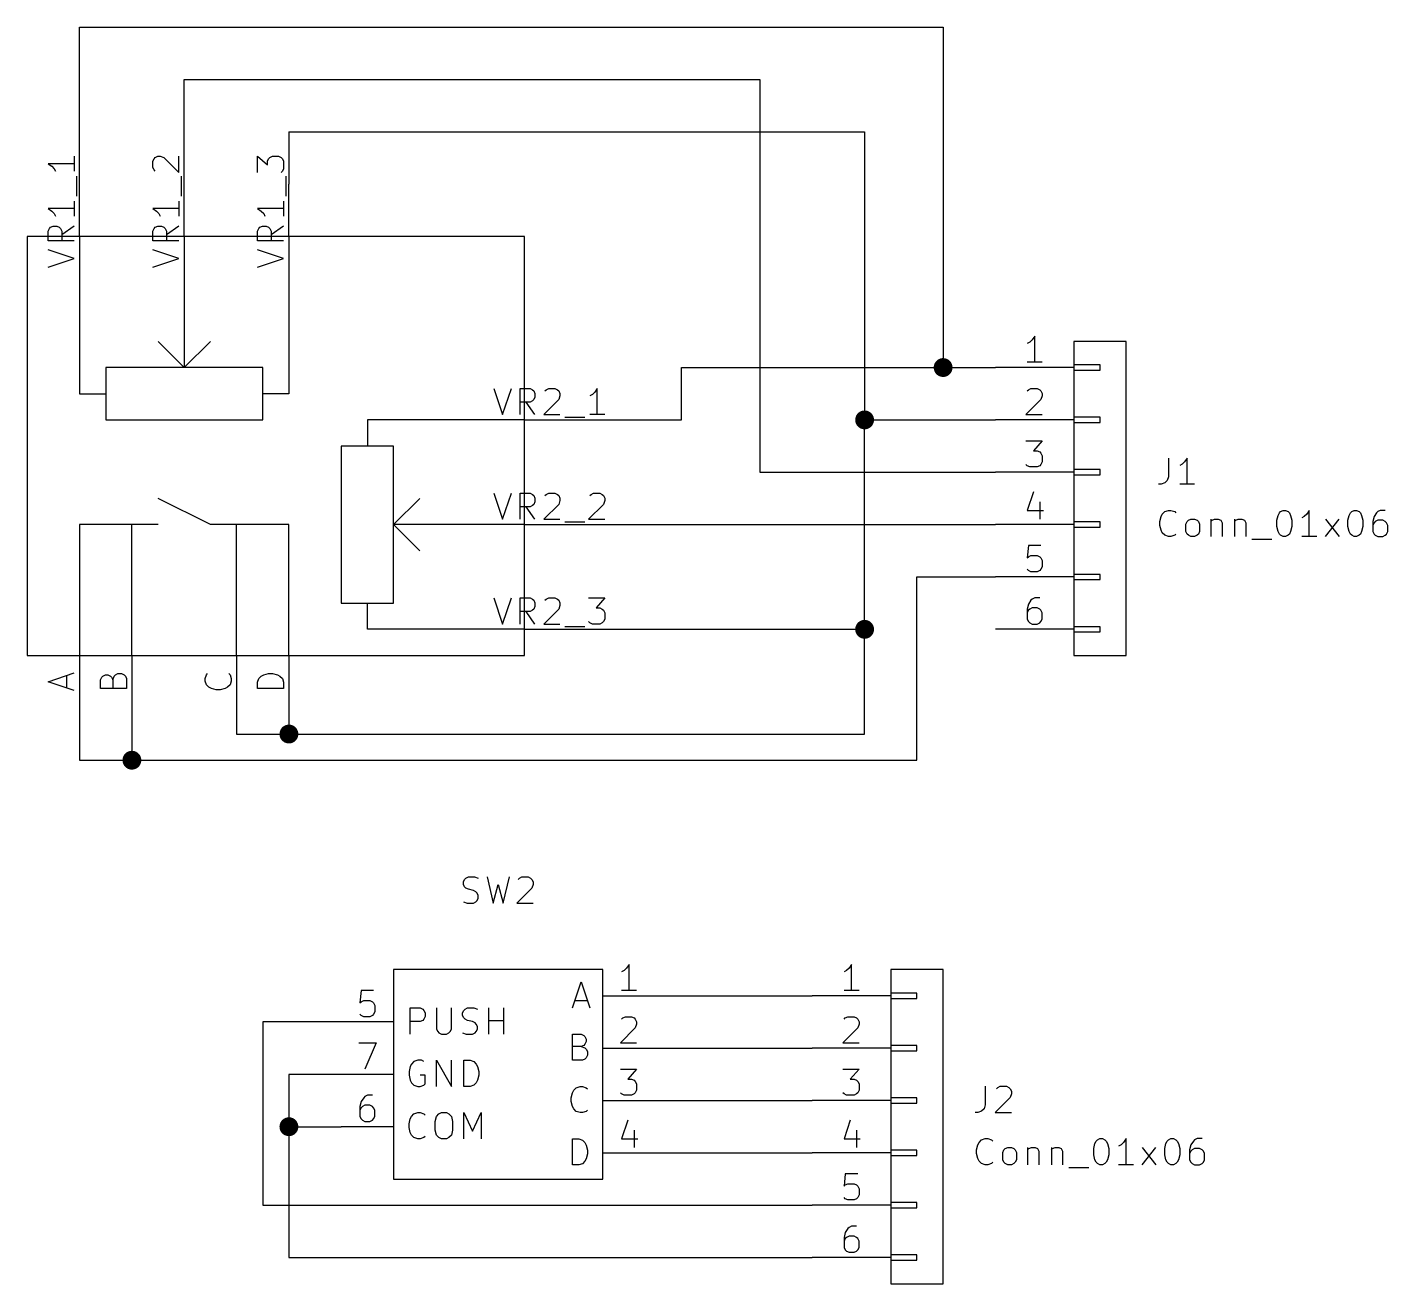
# Model space of a CAD drawing. Extents: x 2.13 to 7.05, y -4.22 to -1.47.
# Drawn here: x 4.45 to 7.05, y -4.1 to -1.7 of the extents above; entities that cross this region are included whole.
import ezdxf

# ---------------------------------------------------------------- set-up
doc = ezdxf.new("R2010")
doc.units = 0
doc.header["$MEASUREMENT"] = 0
doc.layers.add('BLACK', color=7, linetype='CONTINUOUS')

msp = doc.modelspace()

# ---------------------------------------------------------------- linework, layer by layer
at = {"layer": 'BLACK', "linetype": 'CONTINUOUS'}
for p, q in [((4.55, -2), (4.55, -1.7)), ((4.55, -1.7), (6.2, -1.7)), ((6.2, -1.7), (6.2, -2.35)), ((4.75, -2), (4.75, -1.8)), ((4.75, -1.8), (5.85, -1.8)), ((5.85, -1.8), (5.85, -2.55)), ((4.95, -1.9), (4.95, -2)), ((4.95, -1.9), (6.05, -1.9)), ((6.05, -1.9), (6.05, -2.45)), ((4.5399, -1.9464), (4.5399, -1.975)), ((4.6923, -1.9512), (4.6946, -1.9488)), ((4.6946, -1.9488), (4.6994, -1.9464)), ((4.6994, -1.9464), (4.7042, -1.9464)), ((4.7042, -1.9464), (4.7113, -1.9488)), ((4.7113, -1.9488), (4.7399, -1.9774)), ((4.7399, -1.9774), (4.7399, -1.9464)), ((4.8899, -1.9774), (4.8899, -1.9464)), ((4.8899, -1.9464), (4.9089, -1.9631)), ((4.9113, -1.9512), (4.9137, -1.9488)), ((4.9137, -1.9488), (4.9184, -1.9464)), ((4.9184, -1.9464), (4.9304, -1.9464)), ((4.9304, -1.9464), (4.9351, -1.9488)), ((4.9351, -1.9488), (4.9375, -1.9512)), ((4.5399, -1.9607), (4.4899, -1.9607)), ((4.4899, -1.9607), (4.497, -1.9655)), ((4.497, -1.9655), (4.5018, -1.9702)), ((4.5018, -1.9702), (4.5042, -1.975)), ((4.6899, -1.9559), (4.6923, -1.9512)), ((4.6899, -1.9679), (4.6899, -1.9559)), ((4.6923, -1.9726), (4.6899, -1.9679)), ((4.6946, -1.975), (4.6923, -1.9726)), ((4.9089, -1.9559), (4.9113, -1.9512)), ((4.9089, -1.9631), (4.9089, -1.9559)), ((4.9375, -1.975), (4.9351, -1.9774)), ((4.9375, -1.9512), (4.9399, -1.9559)), ((4.9399, -1.9702), (4.9375, -1.975)), ((4.9399, -1.9559), (4.9399, -1.9702)), ((4.5446, -2.0226), (4.5446, -1.9845)), ((4.55, -2.1), (4.55, -2)), ((4.7446, -2.0226), (4.7446, -1.9845)), ((4.75, -2.1), (4.75, -2)), ((4.9446, -2.0226), (4.9446, -1.9845)), ((4.95, -2.1), (4.95, -2)), ((4.5399, -2.0464), (4.4899, -2.0464)), ((4.4899, -2.0464), (4.497, -2.0512)), ((4.497, -2.0512), (4.5018, -2.0559)), ((4.5399, -2.0321), (4.5399, -2.0607)), ((4.7399, -2.0464), (4.6899, -2.0464)), ((4.6899, -2.0464), (4.697, -2.0512)), ((4.697, -2.0512), (4.7018, -2.0559)), ((4.7399, -2.0321), (4.7399, -2.0607)), ((4.9399, -2.0464), (4.8899, -2.0464)), ((4.8899, -2.0464), (4.897, -2.0512)), ((4.897, -2.0512), (4.9018, -2.0559)), ((4.9399, -2.0321), (4.9399, -2.0607)), ((4.5018, -2.0559), (4.5042, -2.0607)), ((4.7018, -2.0559), (4.7042, -2.0607)), ((4.9018, -2.0559), (4.9042, -2.0607)), ((4.45, -2.1), (4.45, -2.9)), ((5.4, -2.1), (4.45, -2.1)), ((4.4899, -2.0893), (4.4923, -2.0845)), ((4.4899, -2.1083), (4.4899, -2.0893)), ((4.4923, -2.0845), (4.4946, -2.0821)), ((4.4946, -2.0821), (4.4994, -2.0798)), ((4.4994, -2.0798), (4.5065, -2.0798)), ((4.5065, -2.0798), (4.5113, -2.0821)), ((4.5113, -2.0821), (4.5137, -2.0845)), ((4.5137, -2.0845), (4.5161, -2.0893)), ((4.5399, -2.0798), (4.5161, -2.0964)), ((4.5161, -2.0893), (4.5161, -2.1083)), ((4.55, -2.1), (4.55, -2.4)), ((4.6899, -2.0893), (4.6923, -2.0845)), ((4.6899, -2.1083), (4.6899, -2.0893)), ((4.6923, -2.0845), (4.6946, -2.0821)), ((4.6946, -2.0821), (4.6994, -2.0798)), ((4.6994, -2.0798), (4.7065, -2.0798)), ((4.7065, -2.0798), (4.7113, -2.0821)), ((4.7113, -2.0821), (4.7137, -2.0845)), ((4.7137, -2.0845), (4.7161, -2.0893)), ((4.7399, -2.0798), (4.7161, -2.0964)), ((4.7161, -2.0893), (4.7161, -2.1083)), ((4.75, -2.1), (4.75, -2.35)), ((4.8899, -2.0893), (4.8923, -2.0845)), ((4.8899, -2.1083), (4.8899, -2.0893)), ((4.8923, -2.0845), (4.8946, -2.0821)), ((4.8946, -2.0821), (4.8994, -2.0798)), ((4.8994, -2.0798), (4.9065, -2.0798)), ((4.9065, -2.0798), (4.9113, -2.0821)), ((4.9113, -2.0821), (4.9137, -2.0845)), ((4.9137, -2.0845), (4.9161, -2.0893)), ((4.9399, -2.0798), (4.9161, -2.0964)), ((4.9161, -2.0893), (4.9161, -2.1083)), ((4.95, -2.1), (4.95, -2.4)), ((5.4, -2.9), (5.4, -2.1)), ((4.5399, -2.1083), (4.4899, -2.1083)), ((4.5399, -2.1417), (4.4899, -2.125)), ((4.7399, -2.1083), (4.6899, -2.1083)), ((4.7399, -2.1417), (4.6899, -2.125)), ((4.9399, -2.1083), (4.8899, -2.1083)), ((4.9399, -2.1417), (4.8899, -2.125)), ((4.4899, -2.1583), (4.5399, -2.1417)), ((4.6899, -2.1583), (4.7399, -2.1417)), ((4.8899, -2.1583), (4.9399, -2.1417)), ((4.75, -2.35), (4.7, -2.3)), ((4.75, -2.35), (4.8, -2.3)), ((6.3655, -2.3018), (6.3607, -2.3042)), ((6.3702, -2.297), (6.3655, -2.3018)), ((6.375, -2.2899), (6.3702, -2.297)), ((6.375, -2.3399), (6.375, -2.2899)), ((6.45, -2.3), (6.45, -2.9)), ((6.55, -2.3), (6.45, -2.3)), ((6.55, -2.9), (6.55, -2.3)), ((4.6, -2.35), (4.6, -2.45)), ((4.9, -2.35), (4.6, -2.35)), ((4.9, -2.45), (4.9, -2.35)), ((5.7, -2.35), (6.2, -2.35)), ((5.7, -2.45), (5.7, -2.35)), ((6.2, -2.35), (6.3, -2.35)), ((6.45, -2.35), (6.3, -2.35)), ((6.3893, -2.3399), (6.3607, -2.3399)), ((6.45, -2.345), (6.45, -2.355)), ((6.5, -2.345), (6.45, -2.345)), ((6.45, -2.355), (6.5, -2.355)), ((6.5, -2.355), (6.5, -2.345)), ((5.3417, -2.3899), (5.3583, -2.4399)), ((5.3583, -2.4399), (5.375, -2.3899)), ((5.3917, -2.4399), (5.3917, -2.3899)), ((5.3917, -2.3899), (5.4107, -2.3899)), ((5.4107, -2.3899), (5.4155, -2.3923)), ((5.4417, -2.3923), (5.4464, -2.3899)), ((5.4464, -2.3899), (5.4583, -2.3899)), ((5.4583, -2.3899), (5.4631, -2.3923)), ((5.5393, -2.3899), (5.5345, -2.397)), ((5.5393, -2.4399), (5.5393, -2.3899)), ((6.3631, -2.3923), (6.3679, -2.3899)), ((6.3679, -2.3899), (6.3798, -2.3899)), ((6.3798, -2.3899), (6.3845, -2.3923)), ((4.55, -2.4), (4.6, -2.4)), ((4.95, -2.4), (4.9, -2.4)), ((5.4107, -2.4161), (5.3917, -2.4161)), ((5.4202, -2.4399), (5.4036, -2.4161)), ((5.4155, -2.4137), (5.4107, -2.4161)), ((5.4155, -2.3923), (5.4179, -2.3946)), ((5.4179, -2.4113), (5.4155, -2.4137)), ((5.4179, -2.3946), (5.4202, -2.3994)), ((5.4202, -2.4065), (5.4179, -2.4113)), ((5.4202, -2.3994), (5.4202, -2.4065)), ((5.4655, -2.4113), (5.4369, -2.4399)), ((5.4393, -2.3946), (5.4417, -2.3923)), ((5.4631, -2.3923), (5.4655, -2.3946)), ((5.4655, -2.3946), (5.4679, -2.3994)), ((5.4679, -2.4042), (5.4655, -2.4113)), ((5.4679, -2.3994), (5.4679, -2.4042)), ((5.5298, -2.4018), (5.525, -2.4042)), ((5.5345, -2.397), (5.5298, -2.4018)), ((6.3869, -2.4113), (6.3583, -2.4399)), ((6.3607, -2.3946), (6.3631, -2.3923)), ((6.3845, -2.3923), (6.3869, -2.3946)), ((6.3869, -2.3946), (6.3893, -2.3994)), ((6.3893, -2.4042), (6.3869, -2.4113)), ((6.3893, -2.3994), (6.3893, -2.4042)), ((5.4369, -2.4399), (5.4679, -2.4399)), ((5.5536, -2.4399), (5.525, -2.4399)), ((6.3583, -2.4399), (6.3893, -2.4399)), ((4.6, -2.45), (4.9, -2.45)), ((5.4, -2.45), (5.1, -2.45)), ((5.1, -2.45), (5.1, -2.5)), ((5.4, -2.45), (5.5, -2.45)), ((5.4774, -2.4446), (5.5155, -2.4446)), ((5.5, -2.45), (5.7, -2.45)), ((6.05, -2.45), (6.3, -2.45)), ((6.05, -2.85), (6.05, -2.45)), ((6.45, -2.45), (6.3, -2.45)), ((6.45, -2.445), (6.45, -2.455)), ((6.5, -2.445), (6.45, -2.445)), ((6.45, -2.455), (6.5, -2.455)), ((6.5, -2.455), (6.5, -2.445)), ((6.3583, -2.4899), (6.3893, -2.4899)), ((6.3893, -2.4899), (6.3726, -2.5089)), ((5.05, -2.5), (5.05, -2.8)), ((5.15, -2.5), (5.05, -2.5)), ((5.15, -2.8), (5.15, -2.5)), ((6.3726, -2.5089), (6.3798, -2.5089)), ((6.3798, -2.5089), (6.3845, -2.5113)), ((6.3845, -2.5113), (6.3869, -2.5137)), ((6.3869, -2.5137), (6.3893, -2.5184)), ((6.3893, -2.5184), (6.3893, -2.5304)), ((6.3607, -2.5375), (6.3583, -2.5351)), ((6.3655, -2.5399), (6.3607, -2.5375)), ((6.3798, -2.5399), (6.3655, -2.5399)), ((6.3845, -2.5375), (6.3798, -2.5399)), ((6.3869, -2.5351), (6.3845, -2.5375)), ((6.3893, -2.5304), (6.3869, -2.5351)), ((6.45, -2.545), (6.45, -2.555)), ((6.5, -2.545), (6.45, -2.545)), ((6.5, -2.555), (6.5, -2.545)), ((6.6306, -2.5228), (6.6306, -2.5585)), ((6.6568, -2.5347), (6.652, -2.5371)), ((6.6615, -2.5299), (6.6568, -2.5347)), ((6.6663, -2.5228), (6.6615, -2.5299)), ((6.6663, -2.5728), (6.6663, -2.5228)), ((5.85, -2.55), (6.3, -2.55)), ((6.45, -2.55), (6.3, -2.55)), ((6.45, -2.555), (6.5, -2.555)), ((6.6163, -2.5728), (6.6115, -2.5728)), ((6.6234, -2.5704), (6.6163, -2.5728)), ((6.6282, -2.5657), (6.6234, -2.5704)), ((6.6306, -2.5585), (6.6282, -2.5657)), ((6.6806, -2.5728), (6.652, -2.5728)), ((5.3417, -2.5899), (5.3583, -2.6399)), ((5.3583, -2.6399), (5.375, -2.5899)), ((5.3917, -2.6399), (5.3917, -2.5899)), ((5.3917, -2.5899), (5.4107, -2.5899)), ((5.4107, -2.5899), (5.4155, -2.5923)), ((5.4155, -2.5923), (5.4179, -2.5946)), ((5.4179, -2.5946), (5.4202, -2.5994)), ((5.4202, -2.5994), (5.4202, -2.6065)), ((5.4393, -2.5946), (5.4417, -2.5923)), ((5.4417, -2.5923), (5.4464, -2.5899)), ((5.4464, -2.5899), (5.4583, -2.5899)), ((5.4583, -2.5899), (5.4631, -2.5923)), ((5.4631, -2.5923), (5.4655, -2.5946)), ((5.4655, -2.5946), (5.4679, -2.5994)), ((5.4679, -2.5994), (5.4679, -2.6042)), ((5.525, -2.5946), (5.5274, -2.5923)), ((5.5274, -2.5923), (5.5321, -2.5899)), ((5.5321, -2.5899), (5.544, -2.5899)), ((5.544, -2.5899), (5.5488, -2.5923)), ((5.5488, -2.5923), (5.5512, -2.5946)), ((5.5512, -2.5946), (5.5536, -2.5994)), ((5.5536, -2.5994), (5.5536, -2.6042)), ((6.3726, -2.5875), (6.3607, -2.6232)), ((4.8, -2.65), (4.7, -2.6)), ((5.15, -2.65), (5.2, -2.6)), ((5.4107, -2.6161), (5.3917, -2.6161)), ((5.4202, -2.6399), (5.4036, -2.6161)), ((5.4155, -2.6137), (5.4107, -2.6161)), ((5.4179, -2.6113), (5.4155, -2.6137)), ((5.4202, -2.6065), (5.4179, -2.6113)), ((5.4655, -2.6113), (5.4369, -2.6399)), ((5.4679, -2.6042), (5.4655, -2.6113)), ((5.5512, -2.6113), (5.5226, -2.6399)), ((5.5536, -2.6042), (5.5512, -2.6113)), ((6.3607, -2.6232), (6.3917, -2.6232)), ((6.3845, -2.6065), (6.3845, -2.6399)), ((6.6187, -2.6299), (6.6234, -2.6252)), ((6.6234, -2.6252), (6.6306, -2.6228)), ((6.6306, -2.6228), (6.6353, -2.6228)), ((6.6353, -2.6228), (6.6425, -2.6252)), ((6.6425, -2.6252), (6.6449, -2.6276)), ((6.8425, -2.6276), (6.8448, -2.6252)), ((6.8448, -2.6252), (6.8496, -2.6228)), ((6.8496, -2.6228), (6.8544, -2.6228)), ((6.8544, -2.6228), (6.8591, -2.6252)), ((6.8591, -2.6252), (6.8615, -2.6276)), ((6.8996, -2.6228), (6.8948, -2.6299)), ((6.8996, -2.6728), (6.8996, -2.6228)), ((6.9782, -2.6276), (6.9806, -2.6252)), ((6.9806, -2.6252), (6.9853, -2.6228)), ((6.9853, -2.6228), (6.9901, -2.6228)), ((6.9901, -2.6228), (6.9948, -2.6252)), ((6.9948, -2.6252), (6.9972, -2.6276)), ((7.0306, -2.6252), (7.0282, -2.6276)), ((7.0353, -2.6228), (7.0306, -2.6252)), ((7.0448, -2.6228), (7.0353, -2.6228)), ((4.7, -2.65), (4.55, -2.65)), ((4.55, -2.65), (4.55, -2.9)), ((4.65, -2.9), (4.65, -2.65)), ((4.85, -2.65), (4.8, -2.65)), ((4.95, -2.65), (4.85, -2.65)), ((4.85, -2.9), (4.85, -2.65)), ((4.95, -2.9), (4.95, -2.65)), ((5.15, -2.65), (5.2, -2.7)), ((5.4, -2.65), (5.15, -2.65)), ((5.4, -2.65), (5.5, -2.65)), ((5.4369, -2.6399), (5.4679, -2.6399)), ((5.4774, -2.6446), (5.5155, -2.6446)), ((5.5, -2.65), (6.3, -2.65)), ((5.5226, -2.6399), (5.5536, -2.6399)), ((6.45, -2.65), (6.3, -2.65)), ((6.45, -2.645), (6.45, -2.655)), ((6.5, -2.645), (6.45, -2.645)), ((6.5, -2.655), (6.5, -2.645)), ((6.6139, -2.6442), (6.6163, -2.6347)), ((6.6139, -2.6514), (6.6139, -2.6442)), ((6.6163, -2.6609), (6.6139, -2.6514)), ((6.6163, -2.6347), (6.6187, -2.6299)), ((6.6639, -2.649), (6.6663, -2.6442)), ((6.6639, -2.6633), (6.6639, -2.649)), ((6.6663, -2.6442), (6.6687, -2.6418)), ((6.6687, -2.6418), (6.6734, -2.6395)), ((6.6734, -2.6395), (6.6806, -2.6395)), ((6.6806, -2.6395), (6.6853, -2.6418)), ((6.6853, -2.6418), (6.6877, -2.6442)), ((6.6877, -2.6442), (6.6901, -2.649)), ((6.6901, -2.649), (6.6901, -2.6633)), ((6.7115, -2.6395), (6.7115, -2.6728)), ((6.7115, -2.6442), (6.7139, -2.6418)), ((6.7139, -2.6418), (6.7187, -2.6395)), ((6.7187, -2.6395), (6.7258, -2.6395)), ((6.7258, -2.6395), (6.7306, -2.6418)), ((6.7306, -2.6418), (6.7329, -2.6466)), ((6.7329, -2.6466), (6.7329, -2.6728)), ((6.7568, -2.6395), (6.7568, -2.6728)), ((6.7568, -2.6442), (6.7591, -2.6418)), ((6.7591, -2.6418), (6.7639, -2.6395)), ((6.7639, -2.6395), (6.771, -2.6395)), ((6.771, -2.6395), (6.7758, -2.6418)), ((6.7758, -2.6418), (6.7782, -2.6466)), ((6.7782, -2.6466), (6.7782, -2.6728)), ((6.8377, -2.6418), (6.8401, -2.6323)), ((6.8377, -2.6538), (6.8377, -2.6418)), ((6.8401, -2.6323), (6.8425, -2.6276)), ((6.8615, -2.6276), (6.8639, -2.6323)), ((6.8639, -2.6323), (6.8663, -2.6418)), ((6.8663, -2.6418), (6.8663, -2.6538)), ((6.8901, -2.6347), (6.8853, -2.6371)), ((6.8948, -2.6299), (6.8901, -2.6347)), ((6.9306, -2.6728), (6.9567, -2.6395)), ((6.9306, -2.6395), (6.9567, -2.6728)), ((6.9734, -2.6418), (6.9758, -2.6323)), ((6.9734, -2.6538), (6.9734, -2.6418)), ((6.9758, -2.6323), (6.9782, -2.6276)), ((6.9972, -2.6276), (6.9996, -2.6323)), ((6.9996, -2.6323), (7.002, -2.6418)), ((7.002, -2.6418), (7.002, -2.6538)), ((7.0234, -2.6347), (7.021, -2.6442)), ((7.021, -2.6442), (7.021, -2.6633)), ((7.0234, -2.6466), (7.021, -2.6514)), ((7.0282, -2.6276), (7.0234, -2.6347)), ((7.0258, -2.6442), (7.0234, -2.6466)), ((7.0306, -2.6418), (7.0258, -2.6442)), ((7.0401, -2.6418), (7.0306, -2.6418)), ((7.0448, -2.6442), (7.0401, -2.6418)), ((7.0472, -2.6466), (7.0448, -2.6442)), ((7.0496, -2.6514), (7.0472, -2.6466)), ((7.0496, -2.6633), (7.0496, -2.6514)), ((6.45, -2.655), (6.5, -2.655)), ((6.6187, -2.6657), (6.6163, -2.6609)), ((6.6234, -2.6704), (6.6187, -2.6657)), ((6.6306, -2.6728), (6.6234, -2.6704)), ((6.6353, -2.6728), (6.6306, -2.6728)), ((6.6425, -2.6704), (6.6353, -2.6728)), ((6.6449, -2.668), (6.6425, -2.6704)), ((6.6663, -2.668), (6.6639, -2.6633)), ((6.6687, -2.6704), (6.6663, -2.668)), ((6.6734, -2.6728), (6.6687, -2.6704)), ((6.6806, -2.6728), (6.6734, -2.6728)), ((6.6853, -2.6704), (6.6806, -2.6728)), ((6.6877, -2.668), (6.6853, -2.6704)), ((6.6901, -2.6633), (6.6877, -2.668)), ((6.7901, -2.6776), (6.8282, -2.6776)), ((6.8401, -2.6633), (6.8377, -2.6538)), ((6.8425, -2.668), (6.8401, -2.6633)), ((6.8448, -2.6704), (6.8425, -2.668)), ((6.8496, -2.6728), (6.8448, -2.6704)), ((6.8544, -2.6728), (6.8496, -2.6728)), ((6.8591, -2.6704), (6.8544, -2.6728)), ((6.8615, -2.668), (6.8591, -2.6704)), ((6.8639, -2.6633), (6.8615, -2.668)), ((6.8663, -2.6538), (6.8639, -2.6633)), ((6.9139, -2.6728), (6.8853, -2.6728)), ((6.9758, -2.6633), (6.9734, -2.6538)), ((6.9782, -2.668), (6.9758, -2.6633)), ((6.9806, -2.6704), (6.9782, -2.668)), ((6.9853, -2.6728), (6.9806, -2.6704)), ((6.9901, -2.6728), (6.9853, -2.6728)), ((6.9948, -2.6704), (6.9901, -2.6728)), ((6.9972, -2.668), (6.9948, -2.6704)), ((6.9996, -2.6633), (6.9972, -2.668)), ((7.002, -2.6538), (6.9996, -2.6633)), ((7.021, -2.6633), (7.0234, -2.668)), ((7.0234, -2.668), (7.0258, -2.6704)), ((7.0258, -2.6704), (7.0306, -2.6728)), ((7.0306, -2.6728), (7.0401, -2.6728)), ((7.0401, -2.6728), (7.0448, -2.6704)), ((7.0448, -2.6704), (7.0472, -2.668)), ((7.0472, -2.668), (7.0496, -2.6633)), ((6.3631, -2.6899), (6.3607, -2.7137)), ((6.3869, -2.6899), (6.3631, -2.6899)), ((6.3607, -2.7137), (6.3631, -2.7113)), ((6.3631, -2.7113), (6.3679, -2.7089)), ((6.3679, -2.7089), (6.3798, -2.7089)), ((6.3798, -2.7089), (6.3845, -2.7113)), ((6.3845, -2.7113), (6.3869, -2.7137)), ((6.3869, -2.7137), (6.3893, -2.7184)), ((6.3893, -2.7184), (6.3893, -2.7304)), ((6.15, -2.75), (6.3, -2.75)), ((6.15, -3.1), (6.15, -2.75)), ((6.45, -2.75), (6.3, -2.75)), ((6.3631, -2.7375), (6.3607, -2.7351)), ((6.3679, -2.7399), (6.3631, -2.7375)), ((6.3798, -2.7399), (6.3679, -2.7399)), ((6.3845, -2.7375), (6.3798, -2.7399)), ((6.3869, -2.7351), (6.3845, -2.7375)), ((6.3893, -2.7304), (6.3869, -2.7351)), ((6.45, -2.745), (6.45, -2.755)), ((6.5, -2.745), (6.45, -2.745)), ((6.45, -2.755), (6.5, -2.755)), ((6.5, -2.755), (6.5, -2.745)), ((5.05, -2.8), (5.15, -2.8)), ((5.1, -2.85), (5.1, -2.8)), ((5.3417, -2.7899), (5.3583, -2.8399)), ((5.3583, -2.8399), (5.375, -2.7899)), ((5.3917, -2.8399), (5.3917, -2.7899)), ((5.3917, -2.7899), (5.4107, -2.7899)), ((5.4107, -2.7899), (5.4155, -2.7923)), ((5.4155, -2.7923), (5.4179, -2.7946)), ((5.4179, -2.7946), (5.4202, -2.7994)), ((5.4202, -2.8065), (5.4179, -2.8113)), ((5.4202, -2.7994), (5.4202, -2.8065)), ((5.4393, -2.7946), (5.4417, -2.7923)), ((5.4417, -2.7923), (5.4464, -2.7899)), ((5.4464, -2.7899), (5.4583, -2.7899)), ((5.4583, -2.7899), (5.4631, -2.7923)), ((5.4631, -2.7923), (5.4655, -2.7946)), ((5.4655, -2.7946), (5.4679, -2.7994)), ((5.4679, -2.8042), (5.4655, -2.8113)), ((5.4679, -2.7994), (5.4679, -2.8042)), ((5.5226, -2.7899), (5.5536, -2.7899)), ((5.5536, -2.7899), (5.5369, -2.8089)), ((6.3631, -2.8018), (6.3607, -2.8113)), ((6.3679, -2.7946), (6.3631, -2.8018)), ((6.3702, -2.7923), (6.3679, -2.7946)), ((6.375, -2.7899), (6.3702, -2.7923)), ((6.3845, -2.7899), (6.375, -2.7899)), ((5.4107, -2.8161), (5.3917, -2.8161)), ((5.4202, -2.8399), (5.4036, -2.8161)), ((5.4155, -2.8137), (5.4107, -2.8161)), ((5.4179, -2.8113), (5.4155, -2.8137)), ((5.4655, -2.8113), (5.4369, -2.8399)), ((5.5369, -2.8089), (5.544, -2.8089)), ((5.544, -2.8089), (5.5488, -2.8113)), ((5.5488, -2.8113), (5.5512, -2.8137)), ((5.5512, -2.8137), (5.5536, -2.8184)), ((5.5536, -2.8304), (5.5512, -2.8351)), ((5.5536, -2.8184), (5.5536, -2.8304)), ((6.3607, -2.8113), (6.3607, -2.8304)), ((6.3631, -2.8137), (6.3607, -2.8184)), ((6.3607, -2.8304), (6.3631, -2.8351)), ((6.3655, -2.8113), (6.3631, -2.8137)), ((6.3702, -2.8089), (6.3655, -2.8113)), ((6.3798, -2.8089), (6.3702, -2.8089)), ((6.3845, -2.8113), (6.3798, -2.8089)), ((6.3869, -2.8137), (6.3845, -2.8113)), ((6.3893, -2.8184), (6.3869, -2.8137)), ((6.3869, -2.8351), (6.3893, -2.8304)), ((6.3893, -2.8304), (6.3893, -2.8184)), ((5.4, -2.85), (5.1, -2.85)), ((5.4, -2.85), (5.5, -2.85)), ((5.4369, -2.8399), (5.4679, -2.8399)), ((5.4774, -2.8446), (5.5155, -2.8446)), ((5.5, -2.85), (6.05, -2.85)), ((5.525, -2.8375), (5.5226, -2.8351)), ((5.5298, -2.8399), (5.525, -2.8375)), ((5.544, -2.8399), (5.5298, -2.8399)), ((5.5488, -2.8375), (5.544, -2.8399)), ((5.5512, -2.8351), (5.5488, -2.8375)), ((6.05, -3.05), (6.05, -2.85)), ((6.45, -2.85), (6.3, -2.85)), ((6.3631, -2.8351), (6.3655, -2.8375)), ((6.3655, -2.8375), (6.3702, -2.8399)), ((6.3702, -2.8399), (6.3798, -2.8399)), ((6.3798, -2.8399), (6.3845, -2.8375)), ((6.3845, -2.8375), (6.3869, -2.8351)), ((6.45, -2.845), (6.45, -2.855)), ((6.5, -2.845), (6.45, -2.845)), ((6.45, -2.855), (6.5, -2.855)), ((6.5, -2.855), (6.5, -2.845)), ((4.45, -2.9), (5.4, -2.9)), ((4.55, -2.9), (4.55, -3)), ((4.65, -2.9), (4.65, -3)), ((4.85, -2.9), (4.85, -3)), ((4.95, -2.9), (4.95, -3)), ((6.45, -2.9), (6.55, -2.9)), ((4.4899, -2.95), (4.5399, -2.9333)), ((4.5946, -2.9393), (4.5994, -2.9369)), ((4.5994, -2.9369), (4.6042, -2.9369)), ((4.6042, -2.9369), (4.6089, -2.9393)), ((4.6161, -2.9393), (4.6184, -2.9369)), ((4.6184, -2.9369), (4.6232, -2.9345)), ((4.6232, -2.9345), (4.6304, -2.9345)), ((4.6304, -2.9345), (4.6351, -2.9369)), ((4.6351, -2.9369), (4.6375, -2.9393)), ((4.7899, -2.944), (4.7923, -2.9369)), ((4.7923, -2.9369), (4.7946, -2.9345)), ((4.8351, -2.9345), (4.8375, -2.9369)), ((4.8375, -2.9369), (4.8399, -2.944)), ((4.897, -2.9393), (4.9018, -2.9369)), ((4.9018, -2.9369), (4.9113, -2.9345)), ((4.9113, -2.9345), (4.9184, -2.9345)), ((4.9184, -2.9345), (4.928, -2.9369)), ((4.928, -2.9369), (4.9327, -2.9393)), ((4.5399, -2.9667), (4.4899, -2.95)), ((4.5256, -2.9619), (4.5256, -2.9381)), ((4.5899, -2.9464), (4.5923, -2.9417)), ((4.5899, -2.9631), (4.5899, -2.9464)), ((4.6399, -2.9631), (4.5899, -2.9631)), ((4.5923, -2.9417), (4.5946, -2.9393)), ((4.6089, -2.9393), (4.6113, -2.9417)), ((4.6113, -2.9417), (4.6137, -2.9464)), ((4.6137, -2.9464), (4.6161, -2.9393)), ((4.6137, -2.9464), (4.6137, -2.9631)), ((4.6375, -2.9393), (4.6399, -2.944)), ((4.6399, -2.944), (4.6399, -2.9631)), ((4.7899, -2.9488), (4.7899, -2.944)), ((4.7923, -2.9559), (4.7899, -2.9488)), ((4.797, -2.9607), (4.7923, -2.9559)), ((4.8018, -2.9631), (4.797, -2.9607)), ((4.8113, -2.9655), (4.8018, -2.9631)), ((4.828, -2.9631), (4.8184, -2.9655)), ((4.8327, -2.9607), (4.828, -2.9631)), ((4.8375, -2.9559), (4.8327, -2.9607)), ((4.8399, -2.9488), (4.8375, -2.9559)), ((4.8399, -2.944), (4.8399, -2.9488)), ((4.8899, -2.9512), (4.8923, -2.944)), ((4.8899, -2.9631), (4.8899, -2.9512)), ((4.9399, -2.9631), (4.8899, -2.9631)), ((4.8923, -2.944), (4.897, -2.9393)), ((4.9327, -2.9393), (4.9375, -2.944)), ((4.9375, -2.944), (4.9399, -2.9512)), ((4.9399, -2.9512), (4.9399, -2.9631)), ((4.8184, -2.9655), (4.8113, -2.9655)), ((4.55, -3), (4.55, -3.1)), ((4.65, -3), (4.65, -3.1)), ((4.85, -3), (4.85, -3.05)), ((4.95, -3), (4.95, -3.05)), ((4.85, -3.05), (4.95, -3.05)), ((4.95, -3.05), (6.05, -3.05)), ((4.55, -3.1), (4.65, -3.1)), ((4.65, -3.1), (6.15, -3.1)), ((5.2857, -3.3276), (5.2881, -3.3252)), ((5.2881, -3.3252), (5.2929, -3.3228)), ((5.2929, -3.3228), (5.3048, -3.3228)), ((5.3048, -3.3228), (5.3119, -3.3252)), ((5.3286, -3.3228), (5.3405, -3.3728)), ((5.3595, -3.3728), (5.3714, -3.3228)), ((5.3881, -3.3276), (5.3905, -3.3252)), ((5.3905, -3.3252), (5.3952, -3.3228)), ((5.3952, -3.3228), (5.4071, -3.3228)), ((5.4071, -3.3228), (5.4119, -3.3252)), ((5.4119, -3.3252), (5.4143, -3.3276)), ((5.2833, -3.3323), (5.2857, -3.3276)), ((5.2833, -3.3371), (5.2833, -3.3323)), ((5.2857, -3.3419), (5.2833, -3.3371)), ((5.2881, -3.3442), (5.2857, -3.3419)), ((5.2929, -3.3466), (5.2881, -3.3442)), ((5.3024, -3.349), (5.2929, -3.3466)), ((5.3071, -3.3514), (5.3024, -3.349)), ((5.3095, -3.3538), (5.3071, -3.3514)), ((5.3405, -3.3728), (5.35, -3.3371)), ((5.35, -3.3371), (5.3595, -3.3728)), ((5.4143, -3.3442), (5.3857, -3.3728)), ((5.4143, -3.3276), (5.4167, -3.3323)), ((5.4167, -3.3371), (5.4143, -3.3442)), ((5.4167, -3.3323), (5.4167, -3.3371)), ((5.2833, -3.3704), (5.2905, -3.3728)), ((5.2905, -3.3728), (5.3024, -3.3728)), ((5.3024, -3.3728), (5.3071, -3.3704)), ((5.3071, -3.3704), (5.3095, -3.368)), ((5.3119, -3.3585), (5.3095, -3.3538)), ((5.3095, -3.368), (5.3119, -3.3633)), ((5.3119, -3.3633), (5.3119, -3.3585)), ((5.3857, -3.3728), (5.4167, -3.3728)), ((5.15, -3.5), (5.15, -3.9)), ((5.55, -3.5), (5.15, -3.5)), ((5.55, -3.9), (5.55, -3.5)), ((5.5905, -3.5018), (5.5857, -3.5042)), ((5.5952, -3.497), (5.5905, -3.5018)), ((5.6, -3.4899), (5.5952, -3.497)), ((5.6, -3.5399), (5.6, -3.4899)), ((6.0155, -3.5018), (6.0107, -3.5042)), ((6.0202, -3.497), (6.0155, -3.5018)), ((6.025, -3.4899), (6.0202, -3.497)), ((6.025, -3.5399), (6.025, -3.4899)), ((6.1, -3.5), (6.1, -4.1)), ((6.2, -3.5), (6.1, -3.5)), ((6.2, -4.1), (6.2, -3.5)), ((5.4919, -3.5731), (5.5086, -3.5231)), ((5.5086, -3.5231), (5.5252, -3.5731)), ((5.0881, -3.5399), (5.0857, -3.5637)), ((5.0857, -3.5637), (5.0881, -3.5613)), ((5.1119, -3.5399), (5.0881, -3.5399)), ((5.0881, -3.5613), (5.0929, -3.5589)), ((5.0929, -3.5589), (5.1048, -3.5589)), ((5.1048, -3.5589), (5.1095, -3.5613)), ((5.1095, -3.5613), (5.1119, -3.5637)), ((5.4967, -3.5588), (5.5205, -3.5588)), ((5.55, -3.55), (5.65, -3.55)), ((5.6143, -3.5399), (5.5857, -3.5399)), ((5.65, -3.55), (5.95, -3.55)), ((6.1, -3.55), (5.95, -3.55)), ((6.0393, -3.5399), (6.0107, -3.5399)), ((6.1, -3.545), (6.1, -3.555)), ((6.15, -3.545), (6.1, -3.545)), ((6.1, -3.555), (6.15, -3.555)), ((6.15, -3.555), (6.15, -3.545)), ((5.0881, -3.5875), (5.0857, -3.5851)), ((5.1119, -3.5851), (5.1095, -3.5875)), ((5.1119, -3.5637), (5.1143, -3.5684)), ((5.1143, -3.5804), (5.1119, -3.5851)), ((5.1143, -3.5684), (5.1143, -3.5804)), ((5.1819, -3.6231), (5.1819, -3.5731)), ((5.1819, -3.5731), (5.2009, -3.5731)), ((5.2009, -3.5731), (5.2057, -3.5755)), ((5.2057, -3.5755), (5.2081, -3.5779)), ((5.2081, -3.5779), (5.2105, -3.5827)), ((5.2105, -3.5827), (5.2105, -3.5898)), ((5.2319, -3.5731), (5.2319, -3.6136)), ((5.2605, -3.6136), (5.2605, -3.5731)), ((5.2819, -3.5827), (5.2843, -3.5779)), ((5.2819, -3.5874), (5.2819, -3.5827)), ((5.2843, -3.5922), (5.2819, -3.5874)), ((5.2843, -3.5779), (5.2867, -3.5755)), ((5.2867, -3.5755), (5.2914, -3.5731)), ((5.2914, -3.5731), (5.3033, -3.5731)), ((5.3033, -3.5731), (5.3105, -3.5755)), ((5.3319, -3.6231), (5.3319, -3.5731)), ((5.3605, -3.6231), (5.3605, -3.5731)), ((5.05, -3.6), (4.9, -3.6)), ((4.9, -3.6), (4.9, -3.95)), ((5.15, -3.6), (5.05, -3.6)), ((5.0929, -3.5899), (5.0881, -3.5875)), ((5.1048, -3.5899), (5.0929, -3.5899)), ((5.1095, -3.5875), (5.1048, -3.5899)), ((5.2009, -3.5993), (5.1819, -3.5993)), ((5.2057, -3.5969), (5.2009, -3.5993)), ((5.2081, -3.5946), (5.2057, -3.5969)), ((5.2105, -3.5898), (5.2081, -3.5946)), ((5.2867, -3.5946), (5.2843, -3.5922)), ((5.2914, -3.5969), (5.2867, -3.5946)), ((5.301, -3.5993), (5.2914, -3.5969)), ((5.3057, -3.6017), (5.301, -3.5993)), ((5.3081, -3.6041), (5.3057, -3.6017)), ((5.3105, -3.6088), (5.3081, -3.6041)), ((5.3105, -3.6136), (5.3105, -3.6088)), ((5.3319, -3.5969), (5.3605, -3.5969)), ((5.6119, -3.6113), (5.5833, -3.6399)), ((5.5857, -3.5946), (5.5881, -3.5923)), ((5.5881, -3.5923), (5.5929, -3.5899)), ((5.5929, -3.5899), (5.6048, -3.5899)), ((5.6048, -3.5899), (5.6095, -3.5923)), ((5.6095, -3.5923), (5.6119, -3.5946)), ((5.6119, -3.5946), (5.6143, -3.5994)), ((5.6143, -3.6042), (5.6119, -3.6113)), ((5.6143, -3.5994), (5.6143, -3.6042)), ((6.0369, -3.6113), (6.0083, -3.6399)), ((6.0107, -3.5946), (6.0131, -3.5923)), ((6.0131, -3.5923), (6.0179, -3.5899)), ((6.0179, -3.5899), (6.0298, -3.5899)), ((6.0298, -3.5899), (6.0345, -3.5923)), ((6.0345, -3.5923), (6.0369, -3.5946)), ((6.0369, -3.5946), (6.0393, -3.5994)), ((6.0393, -3.6042), (6.0369, -3.6113)), ((6.0393, -3.5994), (6.0393, -3.6042)), ((5.2319, -3.6136), (5.2343, -3.6184)), ((5.2343, -3.6184), (5.2367, -3.6208)), ((5.2367, -3.6208), (5.2414, -3.6231)), ((5.2414, -3.6231), (5.2509, -3.6231)), ((5.2509, -3.6231), (5.2557, -3.6208)), ((5.2557, -3.6208), (5.2581, -3.6184)), ((5.2581, -3.6184), (5.2605, -3.6136)), ((5.2819, -3.6208), (5.289, -3.6231)), ((5.289, -3.6231), (5.301, -3.6231)), ((5.301, -3.6231), (5.3057, -3.6208)), ((5.3057, -3.6208), (5.3081, -3.6184)), ((5.3081, -3.6184), (5.3105, -3.6136)), ((5.4919, -3.6731), (5.4919, -3.6231)), ((5.4919, -3.6231), (5.5086, -3.6231)), ((5.5086, -3.6231), (5.5133, -3.6255)), ((5.5133, -3.6255), (5.5157, -3.6279)), ((5.5157, -3.6279), (5.5181, -3.6327)), ((5.5181, -3.6374), (5.5157, -3.6422)), ((5.5181, -3.6327), (5.5181, -3.6374)), ((5.0833, -3.6399), (5.1167, -3.6399)), ((5.1167, -3.6399), (5.0952, -3.6899)), ((5.5086, -3.6469), (5.4919, -3.6469)), ((5.5133, -3.6446), (5.5086, -3.6469)), ((5.5086, -3.6469), (5.5157, -3.6493)), ((5.5157, -3.6422), (5.5133, -3.6446)), ((5.5157, -3.6493), (5.5181, -3.6517)), ((5.5181, -3.6517), (5.5205, -3.6565)), ((5.5205, -3.6636), (5.5181, -3.6684)), ((5.5205, -3.6565), (5.5205, -3.6636)), ((5.55, -3.65), (5.65, -3.65)), ((5.5833, -3.6399), (5.6143, -3.6399)), ((5.65, -3.65), (5.95, -3.65)), ((6.1, -3.65), (5.95, -3.65)), ((6.0083, -3.6399), (6.0393, -3.6399)), ((6.1, -3.645), (6.1, -3.655)), ((6.15, -3.645), (6.1, -3.645)), ((6.1, -3.655), (6.15, -3.655)), ((6.15, -3.655), (6.15, -3.645)), ((5.1819, -3.685), (5.1795, -3.6946)), ((5.1843, -3.6803), (5.1819, -3.685)), ((5.189, -3.6755), (5.1843, -3.6803)), ((5.1962, -3.6731), (5.189, -3.6755)), ((5.2033, -3.6731), (5.1962, -3.6731)), ((5.2081, -3.6755), (5.2033, -3.6731)), ((5.2319, -3.7231), (5.2319, -3.6731)), ((5.2319, -3.6731), (5.2605, -3.7231)), ((5.2605, -3.7231), (5.2605, -3.6731)), ((5.2843, -3.7231), (5.2843, -3.6731)), ((5.2843, -3.6731), (5.2962, -3.6731)), ((5.2962, -3.6731), (5.3033, -3.6755)), ((5.3033, -3.6755), (5.3081, -3.6803)), ((5.3081, -3.6803), (5.3105, -3.685)), ((5.3105, -3.685), (5.3129, -3.6946)), ((5.5109, -3.6731), (5.4919, -3.6731)), ((5.5157, -3.6708), (5.5109, -3.6731)), ((5.5181, -3.6684), (5.5157, -3.6708)), ((5.5833, -3.6899), (5.6143, -3.6899)), ((5.6143, -3.6899), (5.5976, -3.7089)), ((6.0083, -3.6899), (6.0393, -3.6899)), ((6.0393, -3.6899), (6.0226, -3.7089)), ((4.95, -3.7), (4.95, -3.8)), ((5.05, -3.7), (4.95, -3.7)), ((5.15, -3.7), (5.05, -3.7)), ((5.1795, -3.6946), (5.1795, -3.7017)), ((5.1795, -3.7017), (5.1819, -3.7112)), ((5.1819, -3.7112), (5.1843, -3.716)), ((5.1843, -3.716), (5.189, -3.7208)), ((5.2105, -3.7017), (5.2009, -3.7017)), ((5.2105, -3.7184), (5.2105, -3.7017)), ((5.3081, -3.716), (5.3033, -3.7208)), ((5.3105, -3.7112), (5.3081, -3.716)), ((5.3129, -3.7017), (5.3105, -3.7112)), ((5.3129, -3.6946), (5.3129, -3.7017)), ((5.5976, -3.7089), (5.6048, -3.7089)), ((5.6048, -3.7089), (5.6095, -3.7113)), ((5.6095, -3.7113), (5.6119, -3.7137)), ((5.6119, -3.7137), (5.6143, -3.7184)), ((6.0226, -3.7089), (6.0298, -3.7089)), ((6.0298, -3.7089), (6.0345, -3.7113)), ((6.0345, -3.7113), (6.0369, -3.7137)), ((6.0369, -3.7137), (6.0393, -3.7184)), ((5.0952, -3.7423), (5.0929, -3.7446)), ((5.1, -3.7399), (5.0952, -3.7423)), ((5.1095, -3.7399), (5.1, -3.7399)), ((5.189, -3.7208), (5.1962, -3.7231)), ((5.1962, -3.7231), (5.2009, -3.7231)), ((5.2009, -3.7231), (5.2081, -3.7208)), ((5.2081, -3.7208), (5.2105, -3.7184)), ((5.2962, -3.7231), (5.2843, -3.7231)), ((5.3033, -3.7208), (5.2962, -3.7231)), ((5.4895, -3.7446), (5.4919, -3.735)), ((5.4919, -3.735), (5.4943, -3.7303)), ((5.4943, -3.7303), (5.499, -3.7255)), ((5.499, -3.7255), (5.5062, -3.7231)), ((5.5062, -3.7231), (5.5109, -3.7231)), ((5.5109, -3.7231), (5.5181, -3.7255)), ((5.5181, -3.7255), (5.5205, -3.7279)), ((5.5857, -3.7375), (5.5833, -3.7351)), ((5.5905, -3.7399), (5.5857, -3.7375)), ((5.6048, -3.7399), (5.5905, -3.7399)), ((5.6095, -3.7375), (5.6048, -3.7399)), ((5.6119, -3.7351), (5.6095, -3.7375)), ((5.6143, -3.7304), (5.6119, -3.7351)), ((5.6143, -3.7184), (5.6143, -3.7304)), ((6.0107, -3.7375), (6.0083, -3.7351)), ((6.0155, -3.7399), (6.0107, -3.7375)), ((6.0298, -3.7399), (6.0155, -3.7399)), ((6.0345, -3.7375), (6.0298, -3.7399)), ((6.0369, -3.7351), (6.0345, -3.7375)), ((6.0393, -3.7304), (6.0369, -3.7351)), ((6.0393, -3.7184), (6.0393, -3.7304)), ((6.2806, -3.7228), (6.2806, -3.7585)), ((6.302, -3.7276), (6.3044, -3.7252)), ((6.3044, -3.7252), (6.3091, -3.7228)), ((6.3091, -3.7228), (6.321, -3.7228)), ((6.321, -3.7228), (6.3258, -3.7252)), ((6.3258, -3.7252), (6.3282, -3.7276)), ((6.3282, -3.7276), (6.3306, -3.7323)), ((6.3306, -3.7371), (6.3282, -3.7442)), ((6.3306, -3.7323), (6.3306, -3.7371)), ((5.0881, -3.7518), (5.0857, -3.7613)), ((5.0857, -3.7613), (5.0857, -3.7804)), ((5.0881, -3.7637), (5.0857, -3.7684)), ((5.0929, -3.7446), (5.0881, -3.7518)), ((5.0905, -3.7613), (5.0881, -3.7637)), ((5.0952, -3.7589), (5.0905, -3.7613)), ((5.1048, -3.7589), (5.0952, -3.7589)), ((5.1095, -3.7613), (5.1048, -3.7589)), ((5.1119, -3.7637), (5.1095, -3.7613)), ((5.1143, -3.7684), (5.1119, -3.7637)), ((5.1143, -3.7804), (5.1143, -3.7684)), ((5.4895, -3.7517), (5.4895, -3.7446)), ((5.4919, -3.7612), (5.4895, -3.7517)), ((5.4943, -3.766), (5.4919, -3.7612)), ((5.499, -3.7708), (5.4943, -3.766)), ((5.5205, -3.7684), (5.5181, -3.7708)), ((5.55, -3.75), (5.65, -3.75)), ((5.65, -3.75), (5.95, -3.75)), ((6.1, -3.75), (5.95, -3.75)), ((6.1, -3.745), (6.1, -3.755)), ((6.15, -3.745), (6.1, -3.745)), ((6.1, -3.755), (6.15, -3.755)), ((6.15, -3.755), (6.15, -3.745)), ((6.2782, -3.7657), (6.2734, -3.7704)), ((6.2806, -3.7585), (6.2782, -3.7657)), ((6.3282, -3.7442), (6.2996, -3.7728)), ((5.0857, -3.7804), (5.0881, -3.7851)), ((5.0881, -3.7851), (5.0905, -3.7875)), ((5.0905, -3.7875), (5.0952, -3.7899)), ((5.0952, -3.7899), (5.1048, -3.7899)), ((5.1048, -3.7899), (5.1095, -3.7875)), ((5.1095, -3.7875), (5.1119, -3.7851)), ((5.1119, -3.7851), (5.1143, -3.7804)), ((5.1795, -3.7946), (5.1819, -3.785)), ((5.1795, -3.8017), (5.1795, -3.7946)), ((5.1819, -3.785), (5.1843, -3.7803)), ((5.1843, -3.7803), (5.189, -3.7755)), ((5.189, -3.7755), (5.1962, -3.7731)), ((5.1962, -3.7731), (5.2009, -3.7731)), ((5.2009, -3.7731), (5.2081, -3.7755)), ((5.2081, -3.7755), (5.2105, -3.7779)), ((5.2295, -3.7898), (5.2319, -3.7803)), ((5.2295, -3.8065), (5.2295, -3.7898)), ((5.2319, -3.7803), (5.2367, -3.7755)), ((5.2367, -3.7755), (5.2414, -3.7731)), ((5.2414, -3.7731), (5.2509, -3.7731)), ((5.2509, -3.7731), (5.2557, -3.7755)), ((5.2557, -3.7755), (5.2605, -3.7803)), ((5.2605, -3.7803), (5.2629, -3.7898)), ((5.2629, -3.7898), (5.2629, -3.8065)), ((5.2843, -3.8231), (5.2843, -3.7731)), ((5.2843, -3.7731), (5.301, -3.8088)), ((5.301, -3.8088), (5.3176, -3.7731)), ((5.3176, -3.7731), (5.3176, -3.8231)), ((5.5062, -3.7731), (5.499, -3.7708)), ((5.5109, -3.7731), (5.5062, -3.7731)), ((5.5181, -3.7708), (5.5109, -3.7731)), ((5.5976, -3.7875), (5.5857, -3.8232)), ((6.0226, -3.7875), (6.0107, -3.8232)), ((6.2663, -3.7728), (6.2615, -3.7728)), ((6.2734, -3.7704), (6.2663, -3.7728)), ((6.2996, -3.7728), (6.3306, -3.7728)), ((4.95, -3.8), (5.05, -3.8)), ((4.95, -3.8), (4.95, -4.05)), ((5.15, -3.8), (5.05, -3.8)), ((5.1819, -3.8112), (5.1795, -3.8017)), ((5.1843, -3.816), (5.1819, -3.8112)), ((5.189, -3.8208), (5.1843, -3.816)), ((5.1962, -3.8231), (5.189, -3.8208)), ((5.2081, -3.8208), (5.2009, -3.8231)), ((5.2105, -3.8184), (5.2081, -3.8208)), ((5.2319, -3.816), (5.2295, -3.8065)), ((5.2367, -3.8208), (5.2319, -3.816)), ((5.2414, -3.8231), (5.2367, -3.8208)), ((5.2557, -3.8208), (5.2509, -3.8231)), ((5.2605, -3.816), (5.2557, -3.8208)), ((5.2629, -3.8065), (5.2605, -3.816)), ((5.6095, -3.8065), (5.6095, -3.8399)), ((6.0345, -3.8065), (6.0345, -3.8399)), ((5.2009, -3.8231), (5.1962, -3.8231)), ((5.2509, -3.8231), (5.2414, -3.8231)), ((5.4919, -3.8731), (5.4919, -3.8231)), ((5.4919, -3.8231), (5.5038, -3.8231)), ((5.5038, -3.8231), (5.5109, -3.8255)), ((5.5109, -3.8255), (5.5157, -3.8303)), ((5.5157, -3.8303), (5.5181, -3.835)), ((5.5181, -3.835), (5.5205, -3.8446)), ((5.5205, -3.8446), (5.5205, -3.8517)), ((5.5857, -3.8232), (5.6167, -3.8232)), ((6.0107, -3.8232), (6.0417, -3.8232)), ((6.1, -3.845), (6.1, -3.855)), ((6.15, -3.845), (6.1, -3.845)), ((6.15, -3.855), (6.15, -3.845)), ((6.2639, -3.8442), (6.2663, -3.8347)), ((6.2639, -3.8514), (6.2639, -3.8442)), ((6.2663, -3.8347), (6.2687, -3.8299)), ((6.2687, -3.8299), (6.2734, -3.8252)), ((6.2734, -3.8252), (6.2806, -3.8228)), ((6.2806, -3.8228), (6.2853, -3.8228)), ((6.2853, -3.8228), (6.2925, -3.8252)), ((6.2925, -3.8252), (6.2949, -3.8276)), ((6.3139, -3.849), (6.3163, -3.8442)), ((6.3163, -3.8442), (6.3187, -3.8418)), ((6.3187, -3.8418), (6.3234, -3.8395)), ((6.3234, -3.8395), (6.3306, -3.8395)), ((6.3306, -3.8395), (6.3353, -3.8418)), ((6.3353, -3.8418), (6.3377, -3.8442)), ((6.3377, -3.8442), (6.3401, -3.849)), ((6.3615, -3.8395), (6.3615, -3.8728)), ((6.3615, -3.8442), (6.3639, -3.8418)), ((6.3639, -3.8418), (6.3687, -3.8395)), ((6.3687, -3.8395), (6.3758, -3.8395)), ((6.3758, -3.8395), (6.3806, -3.8418)), ((6.3806, -3.8418), (6.3829, -3.8466)), ((6.3829, -3.8466), (6.3829, -3.8728)), ((6.4068, -3.8395), (6.4068, -3.8728)), ((6.4068, -3.8442), (6.4091, -3.8418)), ((6.4091, -3.8418), (6.4139, -3.8395)), ((6.4139, -3.8395), (6.421, -3.8395)), ((6.421, -3.8395), (6.4258, -3.8418)), ((6.4258, -3.8418), (6.4282, -3.8466)), ((6.4282, -3.8466), (6.4282, -3.8728)), ((6.4877, -3.8418), (6.4901, -3.8323)), ((6.4877, -3.8538), (6.4877, -3.8418)), ((6.4901, -3.8323), (6.4925, -3.8276)), ((6.4925, -3.8276), (6.4948, -3.8252)), ((6.4948, -3.8252), (6.4996, -3.8228)), ((6.4996, -3.8228), (6.5044, -3.8228)), ((6.5044, -3.8228), (6.5091, -3.8252)), ((6.5091, -3.8252), (6.5115, -3.8276)), ((6.5115, -3.8276), (6.5139, -3.8323)), ((6.5139, -3.8323), (6.5163, -3.8418)), ((6.5163, -3.8418), (6.5163, -3.8538)), ((6.5401, -3.8347), (6.5353, -3.8371)), ((6.5448, -3.8299), (6.5401, -3.8347)), ((6.5496, -3.8228), (6.5448, -3.8299)), ((6.5496, -3.8728), (6.5496, -3.8228)), ((6.5806, -3.8728), (6.6067, -3.8395)), ((6.5806, -3.8395), (6.6067, -3.8728)), ((6.6234, -3.8418), (6.6258, -3.8323)), ((6.6234, -3.8538), (6.6234, -3.8418)), ((6.6258, -3.8323), (6.6282, -3.8276)), ((6.6282, -3.8276), (6.6306, -3.8252)), ((6.6306, -3.8252), (6.6353, -3.8228)), ((6.6353, -3.8228), (6.6401, -3.8228)), ((6.6401, -3.8228), (6.6448, -3.8252)), ((6.6448, -3.8252), (6.6472, -3.8276)), ((6.6472, -3.8276), (6.6496, -3.8323)), ((6.6496, -3.8323), (6.652, -3.8418)), ((6.652, -3.8418), (6.652, -3.8538)), ((6.6734, -3.8347), (6.671, -3.8442)), ((6.671, -3.8442), (6.671, -3.8633)), ((6.6734, -3.8466), (6.671, -3.8514)), ((6.6782, -3.8276), (6.6734, -3.8347)), ((6.6758, -3.8442), (6.6734, -3.8466)), ((6.6806, -3.8418), (6.6758, -3.8442)), ((6.6806, -3.8252), (6.6782, -3.8276)), ((6.6853, -3.8228), (6.6806, -3.8252)), ((6.6901, -3.8418), (6.6806, -3.8418)), ((6.6948, -3.8228), (6.6853, -3.8228)), ((6.6948, -3.8442), (6.6901, -3.8418)), ((6.6972, -3.8466), (6.6948, -3.8442)), ((6.6996, -3.8514), (6.6972, -3.8466)), ((5.5038, -3.8731), (5.4919, -3.8731)), ((5.5109, -3.8708), (5.5038, -3.8731)), ((5.5157, -3.866), (5.5109, -3.8708)), ((5.5181, -3.8612), (5.5157, -3.866)), ((5.5205, -3.8517), (5.5181, -3.8612)), ((5.55, -3.85), (5.65, -3.85)), ((5.65, -3.85), (5.95, -3.85)), ((6.1, -3.85), (5.95, -3.85)), ((6.1, -3.855), (6.15, -3.855)), ((6.2663, -3.8609), (6.2639, -3.8514)), ((6.2687, -3.8657), (6.2663, -3.8609)), ((6.2734, -3.8704), (6.2687, -3.8657)), ((6.2806, -3.8728), (6.2734, -3.8704)), ((6.2853, -3.8728), (6.2806, -3.8728)), ((6.2925, -3.8704), (6.2853, -3.8728)), ((6.2949, -3.868), (6.2925, -3.8704)), ((6.3139, -3.8633), (6.3139, -3.849)), ((6.3163, -3.868), (6.3139, -3.8633)), ((6.3187, -3.8704), (6.3163, -3.868)), ((6.3234, -3.8728), (6.3187, -3.8704)), ((6.3306, -3.8728), (6.3234, -3.8728)), ((6.3353, -3.8704), (6.3306, -3.8728)), ((6.3377, -3.868), (6.3353, -3.8704)), ((6.3401, -3.8633), (6.3377, -3.868)), ((6.3401, -3.849), (6.3401, -3.8633)), ((6.4901, -3.8633), (6.4877, -3.8538)), ((6.4925, -3.868), (6.4901, -3.8633)), ((6.4948, -3.8704), (6.4925, -3.868)), ((6.4996, -3.8728), (6.4948, -3.8704)), ((6.5044, -3.8728), (6.4996, -3.8728)), ((6.5091, -3.8704), (6.5044, -3.8728)), ((6.5115, -3.868), (6.5091, -3.8704)), ((6.5139, -3.8633), (6.5115, -3.868)), ((6.5163, -3.8538), (6.5139, -3.8633)), ((6.5639, -3.8728), (6.5353, -3.8728)), ((6.6258, -3.8633), (6.6234, -3.8538)), ((6.6282, -3.868), (6.6258, -3.8633)), ((6.6306, -3.8704), (6.6282, -3.868)), ((6.6353, -3.8728), (6.6306, -3.8704)), ((6.6401, -3.8728), (6.6353, -3.8728)), ((6.6448, -3.8704), (6.6401, -3.8728)), ((6.6472, -3.868), (6.6448, -3.8704)), ((6.6496, -3.8633), (6.6472, -3.868)), ((6.652, -3.8538), (6.6496, -3.8633)), ((6.671, -3.8633), (6.6734, -3.868)), ((6.6734, -3.868), (6.6758, -3.8704)), ((6.6758, -3.8704), (6.6806, -3.8728)), ((6.6806, -3.8728), (6.6901, -3.8728)), ((6.6901, -3.8728), (6.6948, -3.8704)), ((6.6948, -3.8704), (6.6972, -3.868)), ((6.6972, -3.868), (6.6996, -3.8633)), ((6.6996, -3.8633), (6.6996, -3.8514)), ((6.0131, -3.8899), (6.0107, -3.9137)), ((6.0369, -3.8899), (6.0131, -3.8899)), ((6.4401, -3.8776), (6.4782, -3.8776)), ((5.15, -3.9), (5.55, -3.9)), ((6.0107, -3.9137), (6.0131, -3.9113)), ((6.0131, -3.9113), (6.0179, -3.9089)), ((6.0179, -3.9089), (6.0298, -3.9089)), ((6.0298, -3.9089), (6.0345, -3.9113)), ((6.0345, -3.9113), (6.0369, -3.9137)), ((6.0369, -3.9137), (6.0393, -3.9184)), ((6.0393, -3.9184), (6.0393, -3.9304)), ((4.9, -3.95), (5.95, -3.95)), ((6.1, -3.95), (5.95, -3.95)), ((6.0131, -3.9375), (6.0107, -3.9351)), ((6.0179, -3.9399), (6.0131, -3.9375)), ((6.0298, -3.9399), (6.0179, -3.9399)), ((6.0345, -3.9375), (6.0298, -3.9399)), ((6.0369, -3.9351), (6.0345, -3.9375)), ((6.0393, -3.9304), (6.0369, -3.9351)), ((6.1, -3.945), (6.1, -3.955)), ((6.15, -3.945), (6.1, -3.945)), ((6.15, -3.955), (6.15, -3.945)), ((6.1, -3.955), (6.15, -3.955)), ((6.0131, -4.0018), (6.0107, -4.0113)), ((6.0179, -3.9946), (6.0131, -4.0018)), ((6.0202, -3.9923), (6.0179, -3.9946)), ((6.025, -3.9899), (6.0202, -3.9923)), ((6.0345, -3.9899), (6.025, -3.9899)), ((6.0107, -4.0113), (6.0107, -4.0304)), ((6.0131, -4.0137), (6.0107, -4.0184)), ((6.0155, -4.0113), (6.0131, -4.0137)), ((6.0202, -4.0089), (6.0155, -4.0113)), ((6.0298, -4.0089), (6.0202, -4.0089)), ((6.0345, -4.0113), (6.0298, -4.0089)), ((6.0369, -4.0137), (6.0345, -4.0113)), ((6.0393, -4.0184), (6.0369, -4.0137)), ((6.0393, -4.0304), (6.0393, -4.0184)), ((4.95, -4.05), (5.95, -4.05)), ((6.1, -4.05), (5.95, -4.05)), ((6.0107, -4.0304), (6.0131, -4.0351)), ((6.0131, -4.0351), (6.0155, -4.0375)), ((6.0155, -4.0375), (6.0202, -4.0399)), ((6.0202, -4.0399), (6.0298, -4.0399)), ((6.0298, -4.0399), (6.0345, -4.0375)), ((6.0345, -4.0375), (6.0369, -4.0351)), ((6.0369, -4.0351), (6.0393, -4.0304)), ((6.1, -4.045), (6.1, -4.055)), ((6.15, -4.045), (6.1, -4.045)), ((6.1, -4.055), (6.15, -4.055)), ((6.15, -4.055), (6.15, -4.045)), ((6.1, -4.1), (6.2, -4.1))]:
    msp.add_line(p, q, dxfattribs=at)
at = {"layer": 'BLACK', "const_width": 0.018}
for points in [[(6.191, -2.35, 1), (6.209, -2.35, 1)], [(6.041, -2.45, 1), (6.059, -2.45, 1)], [(6.041, -2.85, 1), (6.059, -2.85, 1)], [(4.941, -3.05, 1), (4.959, -3.05, 1)], [(4.641, -3.1, 1), (4.659, -3.1, 1)], [(4.941, -3.8, 1), (4.959, -3.8, 1)]]:
    msp.add_lwpolyline(points, format="xyb", close=True, dxfattribs=at)

doc.saveas('drawing.dxf')
